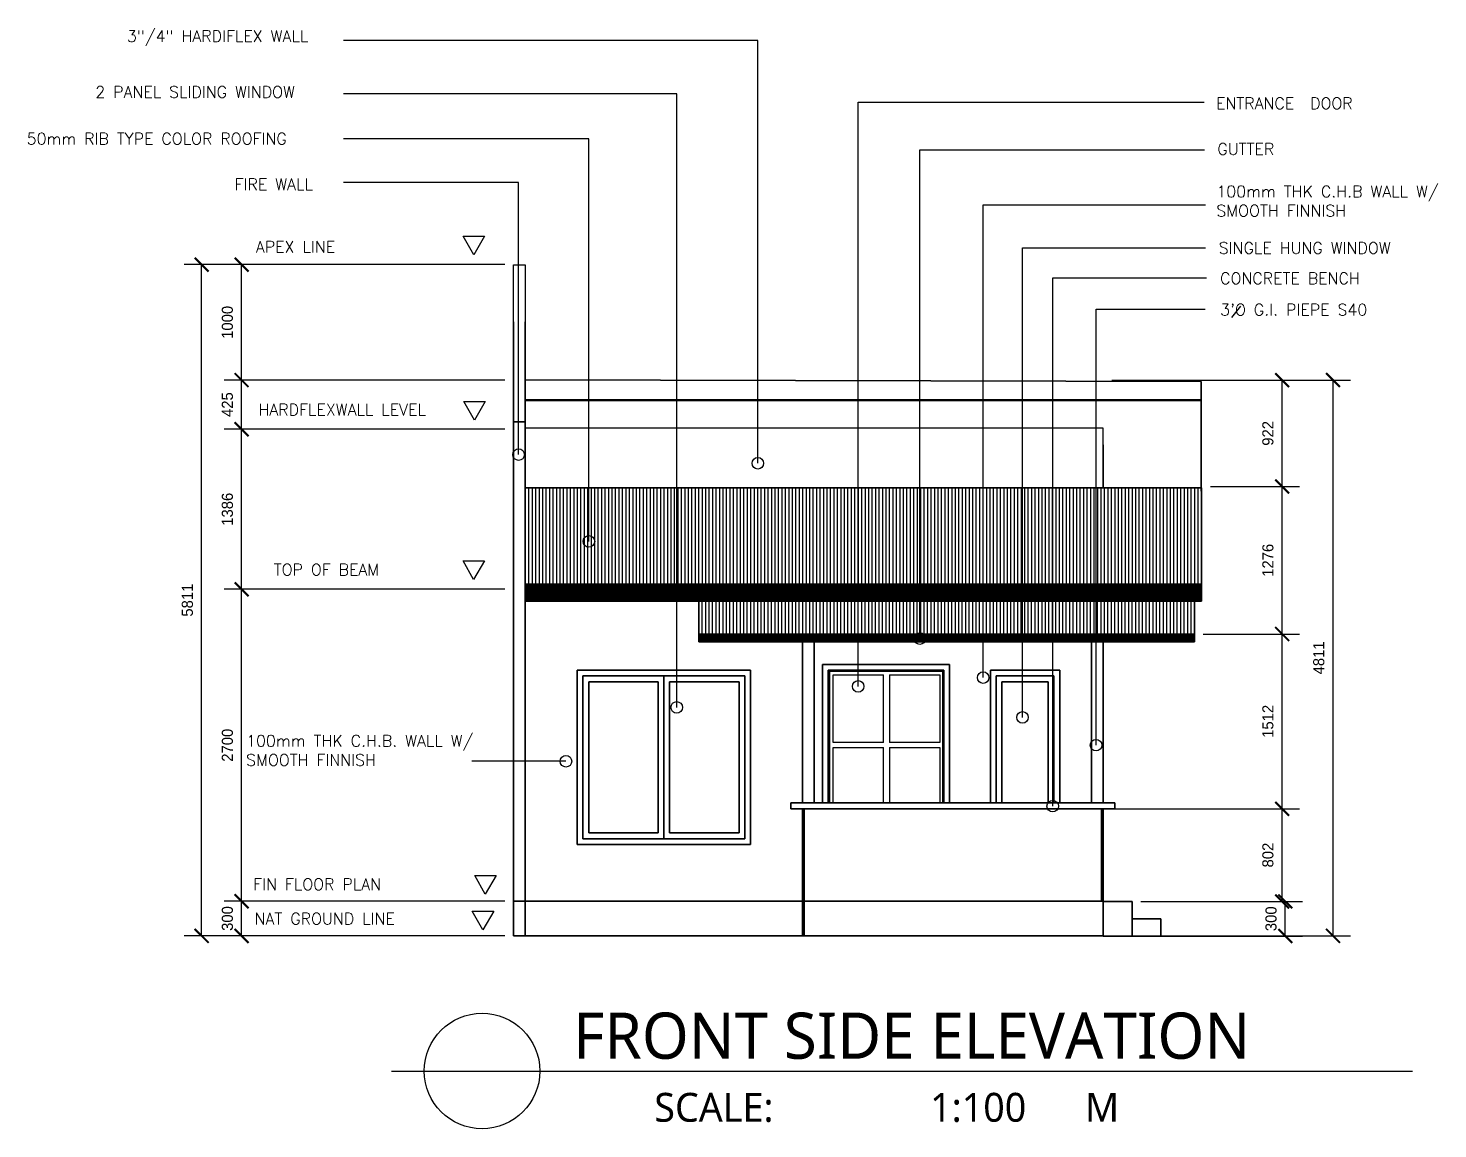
# Model space of a CAD drawing. Header units: millimetres. Extents: x 18078 to 182092, y 10648 to 75430.
# Drawn here: x 78675 to 90871, y 31268 to 40797 of the extents above; entities that cross this region are included whole.
import ezdxf

# ---------------------------------------------------------------- set-up
doc = ezdxf.new("R2010")
doc.units = ezdxf.units.MM
doc.linetypes.add('HIDDEN2', pattern=[4.7625, 3.175, -1.5875])
doc.layers.get('Defpoints').update_dxf_attribs({"color": 140})
doc.layers.add('G-Elev', color=111, linetype='Continuous', lineweight=50)
doc.styles.add('Annotative', font='romans.shx')
doc.dimstyles.new('DIM1', dxfattribs={"dimscale": 120, "dimtxt": 0.8, "dimasz": 1, "dimexe": 1.25, "dimexo": 0.625, "dimtad": 1, "dimdec": 0, "dimtxsty": 'Standard', "dimblk": 'ARCHTICK', "dimcen": 0.09, "dimadec": 0, "dimazin": 0, "dimtfac": 1, "dimtdec": 0, "dimtmove": 0, "dimatfit": 3, "dimfxl": 1, "dimarcsym": 0})

# ---------------------------------------------------------------- blocks, each defined once
blk = doc.blocks.new('_ArchTick')
at = {"color": 0, "linetype": 'ByBlock', "const_width": 0.15}
blk.add_lwpolyline([(-0.5, -0.5), (0.5, 0.5)], dxfattribs=at)
blk = doc.blocks.new('*D136')
at = {"color": 0, "lineweight": -2, "transparency": 16777216}
for p, q in [((88300, 33237), (89701, 33237)), ((89551, 32937), (89551, 33237)), ((88300, 32937), (89701, 32937))]:
    blk.add_line(p, q, dxfattribs=at)
at = {"layer": 'Defpoints', "color": 0, "transparency": 16777216}
for p in [(88225, 33237), (89551, 33237), (88225, 32937)]:
    blk.add_point(p, dxfattribs=at)
at = {"color": 0, "lineweight": -2, "transparency": 16777216, "xscale": 120, "yscale": 120, "zscale": 120}
for p, rotation in [((89551, 33237), 90), ((89551, 32937), 270)]:
    blk.add_blockref('_ArchTick', p, dxfattribs=dict(at, rotation=rotation))
at = {"color": 0, "transparency": 16777216, "insert": (89428, 33087), "char_height": 96, "attachment_point": 5, "rotation": 90}
blk.add_mtext('300', dxfattribs=at)
blk = doc.blocks.new('*D137')
at = {"color": 0, "lineweight": -2, "transparency": 16777216}
for p, q in [((82800, 33239), (80372, 33239)), ((80522, 32939), (80522, 33239)), ((82800, 32939), (80372, 32939))]:
    blk.add_line(p, q, dxfattribs=at)
at = {"layer": 'Defpoints', "color": 0, "transparency": 16777216}
for p in [(80522, 33239), (82875, 33239), (82875, 32939)]:
    blk.add_point(p, dxfattribs=at)
at = {"color": 0, "lineweight": -2, "transparency": 16777216, "xscale": 120, "yscale": 120, "zscale": 120}
for p, rotation in [((80522, 33239), 90), ((80522, 32939), 270)]:
    blk.add_blockref('_ArchTick', p, dxfattribs=dict(at, rotation=rotation))
at = {"color": 0, "transparency": 16777216, "insert": (80399, 33089), "char_height": 96, "attachment_point": 5, "rotation": 90}
blk.add_mtext('300', dxfattribs=at)
blk = doc.blocks.new('*D138')
at = {"color": 0, "lineweight": -2, "transparency": 16777216}
for p, q in [((82800, 35939), (80372, 35939)), ((80522, 33239), (80522, 35939)), ((82800, 33239), (80372, 33239))]:
    blk.add_line(p, q, dxfattribs=at)
at = {"layer": 'Defpoints', "color": 0, "transparency": 16777216}
for p in [(80522, 35939), (82875, 35939), (82875, 33239)]:
    blk.add_point(p, dxfattribs=at)
at = {"color": 0, "lineweight": -2, "transparency": 16777216, "xscale": 120, "yscale": 120, "zscale": 120}
for p, rotation in [((80522, 35939), 90), ((80522, 33239), 270)]:
    blk.add_blockref('_ArchTick', p, dxfattribs=dict(at, rotation=rotation))
at = {"color": 0, "transparency": 16777216, "insert": (80399, 34589), "char_height": 96, "attachment_point": 5, "rotation": 90}
blk.add_mtext('2700', dxfattribs=at)
blk = doc.blocks.new('*D139')
at = {"color": 0, "lineweight": -2, "transparency": 16777216}
for p, q in [((82800, 37325), (80372, 37325)), ((80522, 35939), (80522, 37325)), ((82800, 35939), (80372, 35939))]:
    blk.add_line(p, q, dxfattribs=at)
at = {"layer": 'Defpoints', "color": 0, "transparency": 16777216}
for p in [(80522, 37325), (82875, 37325), (82875, 35939)]:
    blk.add_point(p, dxfattribs=at)
at = {"color": 0, "lineweight": -2, "transparency": 16777216, "xscale": 120, "yscale": 120, "zscale": 120}
for p, rotation in [((80522, 37325), 90), ((80522, 35939), 270)]:
    blk.add_blockref('_ArchTick', p, dxfattribs=dict(at, rotation=rotation))
at = {"color": 0, "transparency": 16777216, "insert": (80399, 36632), "char_height": 96, "attachment_point": 5, "rotation": 90}
blk.add_mtext('1386', dxfattribs=at)
blk = doc.blocks.new('*D140')
at = {"color": 0, "lineweight": -2, "transparency": 16777216}
for p, q in [((82800, 37750), (80372, 37750)), ((80522, 37325), (80522, 37750)), ((82800, 37325), (80372, 37325))]:
    blk.add_line(p, q, dxfattribs=at)
at = {"layer": 'Defpoints', "color": 0, "transparency": 16777216}
for p in [(80522, 37750), (82875, 37750), (82875, 37325)]:
    blk.add_point(p, dxfattribs=at)
at = {"color": 0, "lineweight": -2, "transparency": 16777216, "xscale": 120, "yscale": 120, "zscale": 120}
for p, rotation in [((80522, 37750), 90), ((80522, 37325), 270)]:
    blk.add_blockref('_ArchTick', p, dxfattribs=dict(at, rotation=rotation))
at = {"color": 0, "transparency": 16777216, "insert": (80399, 37538), "char_height": 96, "attachment_point": 5, "rotation": 90}
blk.add_mtext('425', dxfattribs=at)
blk = doc.blocks.new('*D141')
at = {"color": 0, "lineweight": -2, "transparency": 16777216}
for p, q in [((82800, 38750), (80372, 38750)), ((80522, 37750), (80522, 38750)), ((82800, 37750), (80372, 37750))]:
    blk.add_line(p, q, dxfattribs=at)
at = {"layer": 'Defpoints', "color": 0, "transparency": 16777216}
for p in [(80522, 38750), (82875, 38750), (82875, 37750)]:
    blk.add_point(p, dxfattribs=at)
at = {"color": 0, "lineweight": -2, "transparency": 16777216, "xscale": 120, "yscale": 120, "zscale": 120}
for p, rotation in [((80522, 38750), 90), ((80522, 37750), 270)]:
    blk.add_blockref('_ArchTick', p, dxfattribs=dict(at, rotation=rotation))
at = {"color": 0, "transparency": 16777216, "insert": (80399, 38250), "char_height": 96, "attachment_point": 5, "rotation": 90}
blk.add_mtext('1000', dxfattribs=at)
blk = doc.blocks.new('*D142')
at = {"color": 0, "lineweight": -2, "transparency": 16777216}
for p, q in [((82800, 38750), (80026, 38750)), ((80176, 32939), (80176, 38750)), ((82800, 32939), (80026, 32939))]:
    blk.add_line(p, q, dxfattribs=at)
at = {"layer": 'Defpoints', "color": 0, "transparency": 16777216}
for p in [(80176, 38750), (82875, 38750), (82875, 32939)]:
    blk.add_point(p, dxfattribs=at)
at = {"color": 0, "lineweight": -2, "transparency": 16777216, "xscale": 120, "yscale": 120, "zscale": 120}
for p, rotation in [((80176, 38750), 90), ((80176, 32939), 270)]:
    blk.add_blockref('_ArchTick', p, dxfattribs=dict(at, rotation=rotation))
at = {"color": 0, "transparency": 16777216, "insert": (80053, 35845), "char_height": 96, "attachment_point": 5, "rotation": 90}
blk.add_mtext('5811', dxfattribs=at)
blk = doc.blocks.new('*D143')
at = {"color": 0, "lineweight": -2, "transparency": 16777216}
for p, q in [((88050, 34039), (89674, 34039)), ((89524, 33237), (89524, 34039)), ((88300, 33237), (89674, 33237))]:
    blk.add_line(p, q, dxfattribs=at)
at = {"layer": 'Defpoints', "color": 0, "transparency": 16777216}
for p in [(87975, 34039), (89524, 34039), (88225, 33237)]:
    blk.add_point(p, dxfattribs=at)
at = {"color": 0, "lineweight": -2, "transparency": 16777216, "xscale": 120, "yscale": 120, "zscale": 120}
for p, rotation in [((89524, 34039), 90), ((89524, 33237), 270)]:
    blk.add_blockref('_ArchTick', p, dxfattribs=dict(at, rotation=rotation))
at = {"color": 0, "transparency": 16777216, "insert": (89401, 33638), "char_height": 96, "attachment_point": 5, "rotation": 90}
blk.add_mtext('802', dxfattribs=at)
blk = doc.blocks.new('*D144')
at = {"color": 0, "lineweight": -2, "transparency": 16777216}
for p, q in [((88842, 35552), (89674, 35552)), ((89524, 34039), (89524, 35552)), ((88050, 34039), (89674, 34039))]:
    blk.add_line(p, q, dxfattribs=at)
at = {"layer": 'Defpoints', "color": 0, "transparency": 16777216}
for p in [(88767, 35552), (89524, 35552), (87975, 34039)]:
    blk.add_point(p, dxfattribs=at)
at = {"color": 0, "lineweight": -2, "transparency": 16777216, "xscale": 120, "yscale": 120, "zscale": 120}
for p, rotation in [((89524, 35552), 90), ((89524, 34039), 270)]:
    blk.add_blockref('_ArchTick', p, dxfattribs=dict(at, rotation=rotation))
at = {"color": 0, "transparency": 16777216, "insert": (89401, 34796), "char_height": 96, "attachment_point": 5, "rotation": 90}
blk.add_mtext('1512', dxfattribs=at)
blk = doc.blocks.new('*D145')
at = {"color": 0, "lineweight": -2, "transparency": 16777216}
for p, q in [((88903, 36828), (89674, 36828)), ((89524, 35552), (89524, 36828)), ((88842, 35552), (89674, 35552))]:
    blk.add_line(p, q, dxfattribs=at)
at = {"layer": 'Defpoints', "color": 0, "transparency": 16777216}
for p in [(88828, 36828), (89524, 36828), (88767, 35552)]:
    blk.add_point(p, dxfattribs=at)
at = {"color": 0, "lineweight": -2, "transparency": 16777216, "xscale": 120, "yscale": 120, "zscale": 120}
for p, rotation in [((89524, 36828), 90), ((89524, 35552), 270)]:
    blk.add_blockref('_ArchTick', p, dxfattribs=dict(at, rotation=rotation))
at = {"color": 0, "transparency": 16777216, "insert": (89401, 36190), "char_height": 96, "attachment_point": 5, "rotation": 90}
blk.add_mtext('1276', dxfattribs=at)
blk = doc.blocks.new('*D146')
at = {"color": 0, "lineweight": -2, "transparency": 16777216}
for p, q in [((88903, 37750), (89674, 37750)), ((89524, 36828), (89524, 37750)), ((88903, 36828), (89674, 36828))]:
    blk.add_line(p, q, dxfattribs=at)
at = {"layer": 'Defpoints', "color": 0, "transparency": 16777216}
for p in [(88828, 37750), (89524, 37750), (88828, 36828)]:
    blk.add_point(p, dxfattribs=at)
at = {"color": 0, "lineweight": -2, "transparency": 16777216, "xscale": 120, "yscale": 120, "zscale": 120}
for p, rotation in [((89524, 37750), 90), ((89524, 36828), 270)]:
    blk.add_blockref('_ArchTick', p, dxfattribs=dict(at, rotation=rotation))
at = {"color": 0, "transparency": 16777216, "insert": (89401, 37289), "char_height": 96, "attachment_point": 5, "rotation": 90}
blk.add_mtext('922', dxfattribs=at)
blk = doc.blocks.new('*D147')
at = {"color": 0, "lineweight": -2, "transparency": 16777216}
for p, q in [((88050, 37750), (90114, 37750)), ((89964, 32939), (89964, 37750)), ((88050, 32939), (90114, 32939))]:
    blk.add_line(p, q, dxfattribs=at)
at = {"layer": 'Defpoints', "color": 0, "transparency": 16777216}
for p in [(87975, 37750), (89964, 37750), (87975, 32939)]:
    blk.add_point(p, dxfattribs=at)
at = {"color": 0, "lineweight": -2, "transparency": 16777216, "xscale": 120, "yscale": 120, "zscale": 120}
for p, rotation in [((89964, 37750), 90), ((89964, 32939), 270)]:
    blk.add_blockref('_ArchTick', p, dxfattribs=dict(at, rotation=rotation))
at = {"color": 0, "transparency": 16777216, "insert": (89841, 35345), "char_height": 96, "attachment_point": 5, "rotation": 90}
blk.add_mtext('4811', dxfattribs=at)

msp = doc.modelspace()

# ---------------------------------------------------------------- linework, layer by layer
at = {"color": 0}
for p, q in [((84988.1, 40690.6), (81402.1, 40690.6)), ((84988.1, 37029.7), (84988.1, 40690.6)), ((84286.2, 40227.6), (81402.1, 40227.6)), ((84286.2, 34917), (84286.2, 40227.6)), ((85855.8, 35098.9), (85855.8, 40156.4)), ((85855.8, 40156.4), (88848.3, 40156.4)), ((83526.4, 39838.6), (81402.1, 39838.6)), ((83526.4, 36353.9), (83526.4, 39838.6)), ((86389.6, 35511.9), (86389.6, 39744.7)), ((86389.6, 39744.7), (88851.5, 39744.7)), ((82918.3, 39460.8), (81402.1, 39460.8)), ((82918.3, 37104.8), (82918.3, 39460.8)), ((86937, 35174.4), (86937, 39268)), ((86937, 39268), (88859.7, 39268)), ((82439.3, 38997.4), (82624.5, 38997.4)), ((82531, 38835.5), (82439.3, 38997.4)), ((82624.5, 38997.4), (82531, 38835.5)), ((87277.3, 34830.1), (87277.3, 38895.9)), ((87277.3, 38895.9), (88859.4, 38895.9)), ((82875, 38253.3), (82875, 38748.9)), ((82875, 38748.9), (82975, 38748.9)), ((82975, 38748.9), (82975, 38253.3)), ((87538.8, 34061.2), (87538.8, 38634.2)), ((87538.8, 38634.2), (88869.2, 38634.2)), ((87913.9, 34590), (87913.9, 38365.3)), ((87913.9, 38365.3), (88858.2, 38365.3)), ((89164.8, 38390.4), (89086, 38292.3)), ((82444.1, 37564.4), (82629.2, 37564.4)), ((82535.8, 37402.5), (82444.1, 37564.4)), ((82629.2, 37564.4), (82535.8, 37402.5)), ((87975, 37333.8), (82975, 37333.8)), ((87975, 37190.4), (87975, 37333.8)), ((82975, 36816.4), (82975, 35984.3)), ((82975, 36816.4), (82975, 35984.3)), ((82975, 36816.4), (82975, 35984.3)), ((83005, 36816.4), (83005, 35984.3)), ((83035, 36816.4), (83035, 35984.3)), ((83065, 36816.4), (83065, 35984.3)), ((83095, 36816.4), (83095, 35984.3)), ((83125, 36816.4), (83125, 35984.3)), ((83155, 36816.4), (83155, 35984.3)), ((83185, 36816.4), (83185, 35984.3)), ((83215, 36816.4), (83215, 35984.3)), ((83245, 36816.4), (83245, 35984.3)), ((83275, 36816.4), (83275, 35984.3)), ((83305, 36816.4), (83305, 35984.3)), ((83335, 36816.4), (83335, 35984.3)), ((83365, 36816.4), (83365, 35984.3)), ((83395, 36816.4), (83395, 35984.3)), ((83425, 36816.4), (83425, 35984.3)), ((83455, 36816.4), (83455, 35984.3)), ((83485, 36816.4), (83485, 35984.3)), ((83515, 36816.4), (83515, 35984.3)), ((83545, 36816.4), (83545, 35984.3)), ((83575, 36816.4), (83575, 35984.3)), ((83605, 36816.4), (83605, 35984.3)), ((83635, 36816.4), (83635, 35984.3)), ((83665, 36816.4), (83665, 35984.3)), ((83695, 36816.4), (83695, 35984.3)), ((83725, 36816.4), (83725, 35984.3)), ((83755, 36816.4), (83755, 35984.3)), ((83785, 36816.4), (83785, 35984.3)), ((83815, 36816.4), (83815, 35984.3)), ((83845, 36816.4), (83845, 35984.3)), ((83875, 36816.4), (83875, 35984.3)), ((83905, 36816.4), (83905, 35984.3)), ((83935, 36816.4), (83935, 35984.3)), ((83965, 36816.4), (83965, 35984.3)), ((83995, 36816.4), (83995, 35984.3)), ((84025, 36816.4), (84025, 35984.3)), ((84055, 36816.4), (84055, 35984.3)), ((84085, 36816.4), (84085, 35984.3)), ((84115, 36816.4), (84115, 35984.3)), ((84145, 36816.4), (84145, 35984.3)), ((84175, 36816.4), (84175, 35984.3)), ((84205, 36816.4), (84205, 35984.3)), ((84235, 36816.4), (84235, 35984.3)), ((84265, 36816.4), (84265, 35984.3)), ((84295, 36816.4), (84295, 35984.3)), ((84325, 36816.4), (84325, 35984.3)), ((84355, 36816.4), (84355, 35984.3)), ((84385, 36816.4), (84385, 35984.3)), ((84415, 36816.4), (84415, 35984.3)), ((84445, 36816.4), (84445, 35984.3)), ((84475, 36816.4), (84475, 35984.3)), ((84505, 36816.4), (84505, 35984.3)), ((84535, 36816.4), (84535, 35984.3)), ((84565, 36816.4), (84565, 35984.3)), ((84595, 36816.4), (84595, 35984.3)), ((84625, 36816.4), (84625, 35984.3)), ((84655, 36816.4), (84655, 35984.3)), ((84685, 36816.4), (84685, 35984.3)), ((84715, 36816.4), (84715, 35984.3)), ((84745, 36816.4), (84745, 35984.3)), ((84775, 36816.4), (84775, 35984.3)), ((84805, 36816.4), (84805, 35984.3)), ((84835, 36816.4), (84835, 35984.3)), ((84865, 36816.4), (84865, 35984.3)), ((84895, 36816.4), (84895, 35984.3)), ((84925, 36816.4), (84925, 35984.3)), ((84955, 36816.4), (84955, 35984.3)), ((84985, 36816.4), (84985, 35984.3)), ((85015, 36816.4), (85015, 35984.3)), ((85045, 36816.4), (85045, 35984.3)), ((85075, 36816.4), (85075, 35984.3)), ((85105, 36816.4), (85105, 35984.3)), ((85135, 36816.4), (85135, 35984.3)), ((85165, 36816.4), (85165, 35984.3)), ((85195, 36816.4), (85195, 35984.3)), ((85225, 36816.4), (85225, 35984.3)), ((85255, 36816.4), (85255, 35984.3)), ((85285, 36816.4), (85285, 35984.3)), ((85315, 36816.4), (85315, 35984.3)), ((85345, 36816.4), (85345, 35984.3)), ((85375, 36816.4), (85375, 35984.3)), ((85405, 36816.4), (85405, 35984.3)), ((85435, 36816.4), (85435, 35984.3)), ((85465, 36816.4), (85465, 35984.3)), ((85495, 36816.4), (85495, 35984.3)), ((85525, 36816.4), (85525, 35984.3)), ((85555, 36816.4), (85555, 35984.3)), ((85585, 36816.4), (85585, 35984.3)), ((85615, 36816.4), (85615, 35984.3)), ((85645, 36816.4), (85645, 35984.3)), ((85675, 36816.4), (85675, 35984.3)), ((85705, 36816.4), (85705, 35984.3)), ((85735, 36816.4), (85735, 35984.3)), ((85765, 36816.4), (85765, 35984.3)), ((85795, 36816.4), (85795, 35984.3)), ((85825, 36816.4), (85825, 35984.3)), ((85855, 36816.4), (85855, 35984.3)), ((85885, 36816.4), (85885, 35984.3)), ((85915, 36816.4), (85915, 35984.3)), ((85945, 36816.4), (85945, 35984.3)), ((85975, 36816.4), (85975, 35984.3)), ((86005, 36816.4), (86005, 35984.3)), ((86035, 36816.4), (86035, 35984.3)), ((86065, 36816.4), (86065, 35984.3)), ((86095, 36816.4), (86095, 35984.3)), ((86125, 36816.4), (86125, 35984.3)), ((86155, 36816.4), (86155, 35984.3)), ((86185, 36816.4), (86185, 35984.3)), ((86215, 36816.4), (86215, 35984.3)), ((86245, 36816.4), (86245, 35984.3)), ((86275, 36816.4), (86275, 35984.3)), ((86305, 36816.4), (86305, 35984.3)), ((86335, 36816.4), (86335, 35984.3)), ((86365, 36816.4), (86365, 35984.3)), ((86395, 36816.4), (86395, 35984.3)), ((86425, 36816.4), (86425, 35984.3)), ((86455, 36816.4), (86455, 35984.3)), ((86485, 36816.4), (86485, 35984.3)), ((86515, 36816.4), (86515, 35984.3)), ((86545, 36816.4), (86545, 35984.3)), ((86575, 36816.4), (86575, 35984.3)), ((86605, 36816.4), (86605, 35984.3)), ((86635, 36816.4), (86635, 35984.3)), ((86665, 36816.4), (86665, 35984.3)), ((86695, 36816.4), (86695, 35984.3)), ((86725, 36816.4), (86725, 35984.3)), ((86755, 36816.4), (86755, 35984.3)), ((86785, 36816.4), (86785, 35984.3)), ((86815, 36816.4), (86815, 35984.3)), ((86845, 36816.4), (86845, 35984.3)), ((86875, 36816.4), (86875, 35984.3)), ((86905, 36816.4), (86905, 35984.3)), ((86935, 36816.4), (86935, 35984.3)), ((86965, 36816.4), (86965, 35984.3)), ((86995, 36816.4), (86995, 35984.3)), ((87025, 36816.4), (87025, 35984.3)), ((87055, 36816.4), (87055, 35984.3)), ((87085, 36816.4), (87085, 35984.3)), ((87115, 36816.4), (87115, 35984.3)), ((87145, 36816.4), (87145, 35984.3)), ((87175, 36816.4), (87175, 35984.3)), ((87205, 36816.4), (87205, 35984.3)), ((87235, 36816.4), (87235, 35984.3)), ((87265, 36816.4), (87265, 35984.3)), ((87295, 36816.4), (87295, 35984.3)), ((87325, 36816.4), (87325, 35984.3)), ((87355, 36816.4), (87355, 35984.3)), ((87385, 36816.4), (87385, 35984.3)), ((87415, 36816.4), (87415, 35984.3)), ((87415, 36816.4), (87415, 35984.3)), ((87445, 36816.4), (87445, 35984.3)), ((87445, 36816.4), (87445, 35984.3)), ((87475, 36816.4), (87475, 35984.3)), ((87475, 36816.4), (87475, 35984.3)), ((87505, 36816.4), (87505, 35984.3)), ((87505, 36816.4), (87505, 35984.3)), ((87535, 36816.4), (87535, 35984.3)), ((87535, 36816.4), (87535, 35984.3)), ((87565, 36816.4), (87565, 35984.3)), ((87565, 36816.4), (87565, 35984.3)), ((87595, 36816.4), (87595, 35984.3)), ((87595, 36816.4), (87595, 35984.3)), ((87625, 36816.4), (87625, 35984.3)), ((87625, 36816.4), (87625, 35984.3)), ((87655, 36816.4), (87655, 35984.3)), ((87655, 36816.4), (87655, 35984.3)), ((87685, 36816.4), (87685, 35984.3)), ((87685, 36816.4), (87685, 35984.3)), ((87715, 36816.4), (87715, 35984.3)), ((87715, 36816.4), (87715, 35984.3)), ((87745, 36816.4), (87745, 35984.3)), ((87745, 36816.4), (87745, 35984.3)), ((87775, 36816.4), (87775, 35984.3)), ((87775, 36816.4), (87775, 35984.3)), ((87805, 36816.4), (87805, 35984.3)), ((87805, 36816.4), (87805, 35984.3)), ((87835, 36816.4), (87835, 35984.3)), ((87835, 36816.4), (87835, 35984.3)), ((87865, 36816.4), (87865, 35984.3)), ((87865, 36816.4), (87865, 35984.3)), ((87895, 36816.4), (87895, 35984.3)), ((87895, 36816.4), (87895, 35984.3)), ((87925, 36816.4), (87925, 35984.3)), ((87925, 36816.4), (87925, 35984.3)), ((87955, 36816.4), (87955, 35984.3)), ((87955, 36816.4), (87955, 35984.3)), ((87985, 36816.4), (87985, 35984.3)), ((87985, 36816.4), (87985, 35984.3)), ((88015, 36816.4), (88015, 35984.3)), ((88015, 36816.4), (88015, 35984.3)), ((88045, 36816.4), (88045, 35984.3)), ((88045, 36816.4), (88045, 35984.3)), ((88075, 36816.4), (88075, 35984.3)), ((88075, 36816.4), (88075, 35984.3)), ((88105, 36816.4), (88105, 35984.3)), ((88105, 36816.4), (88105, 35984.3)), ((88135, 36816.4), (88135, 35984.3)), ((88135, 36816.4), (88135, 35984.3)), ((88165, 36816.4), (88165, 35984.3)), ((88165, 36816.4), (88165, 35984.3)), ((88195, 36816.4), (88195, 35984.3)), ((88195, 36816.4), (88195, 35984.3)), ((88225, 36816.4), (88225, 35984.3)), ((88225, 36816.4), (88225, 35984.3)), ((88255, 36816.4), (88255, 35984.3)), ((88255, 36816.4), (88255, 35984.3)), ((88285, 36816.4), (88285, 35984.3)), ((88285, 36816.4), (88285, 35984.3)), ((88315, 36816.4), (88315, 35984.3)), ((88315, 36816.4), (88315, 35984.3)), ((88345, 36816.4), (88345, 35984.3)), ((88345, 36816.4), (88345, 35984.3)), ((88375, 36816.4), (88375, 35984.3)), ((88375, 36816.4), (88375, 35984.3)), ((88405, 36816.4), (88405, 35984.3)), ((88405, 36816.4), (88405, 35984.3)), ((88435, 36816.4), (88435, 35984.3)), ((88435, 36816.4), (88435, 35984.3)), ((88465, 36816.4), (88465, 35984.3)), ((88465, 36816.4), (88465, 35984.3)), ((88495, 36816.4), (88495, 35984.3)), ((88495, 36816.4), (88495, 35984.3)), ((88525, 36816.4), (88525, 35984.3)), ((88525, 36816.4), (88525, 35984.3)), ((88555, 36816.4), (88555, 35984.3)), ((88555, 36816.4), (88555, 35984.3)), ((88585, 36816.4), (88585, 35984.3)), ((88585, 36816.4), (88585, 35984.3)), ((88615, 36816.4), (88615, 35984.3)), ((88615, 36816.4), (88615, 35984.3)), ((88645, 36816.4), (88645, 35984.3)), ((88645, 36816.4), (88645, 35984.3)), ((88675, 36816.4), (88675, 35984.3)), ((88675, 36816.4), (88675, 35984.3)), ((88705, 36816.4), (88705, 35984.3)), ((88705, 36816.4), (88705, 35984.3)), ((88735, 36816.4), (88735, 35984.3)), ((88735, 36816.4), (88735, 35984.3)), ((88765, 36816.4), (88765, 35984.3)), ((88795, 36816.4), (88795, 35984.3)), ((88825, 36816.4), (88825, 35984.3)), ((82437.3, 36186.7), (82622.5, 36186.7)), ((82529, 36024.7), (82437.3, 36186.7)), ((82622.5, 36186.7), (82529, 36024.7)), ((84476.8, 35551.7), (84476.8, 35836.7)), ((84506.8, 35551.7), (84506.8, 35836.7)), ((84536.8, 35551.7), (84536.8, 35836.7)), ((84566.8, 35551.7), (84566.8, 35836.7)), ((84596.8, 35551.7), (84596.8, 35836.7)), ((84626.8, 35551.7), (84626.8, 35836.7)), ((84656.8, 35551.7), (84656.8, 35836.7)), ((84656.8, 35551.7), (84656.8, 35836.7)), ((84686.8, 35551.7), (84686.8, 35836.7)), ((84716.8, 35551.7), (84716.8, 35836.7)), ((84746.8, 35551.7), (84746.8, 35836.7)), ((84776.8, 35551.7), (84776.8, 35836.7)), ((84806.8, 35551.7), (84806.8, 35836.7)), ((84836.8, 35551.7), (84836.8, 35836.7)), ((84866.8, 35551.7), (84866.8, 35836.7)), ((84896.8, 35551.7), (84896.8, 35836.7)), ((84896.8, 35551.7), (84896.8, 35836.7)), ((84926.8, 35551.7), (84926.8, 35836.7)), ((84956.8, 35551.7), (84956.8, 35836.7)), ((84986.8, 35551.7), (84986.8, 35836.7)), ((85016.8, 35551.7), (85016.8, 35836.7)), ((85046.8, 35551.7), (85046.8, 35836.7)), ((85046.8, 35551.7), (85046.8, 35836.7)), ((85076.8, 35551.7), (85076.8, 35836.7)), ((85106.8, 35551.7), (85106.8, 35836.7)), ((85136.8, 35551.7), (85136.8, 35836.7)), ((85166.8, 35551.7), (85166.8, 35836.7)), ((85196.8, 35551.7), (85196.8, 35836.7)), ((85226.8, 35551.7), (85226.8, 35836.7)), ((85256.8, 35551.7), (85256.8, 35836.7)), ((85286.8, 35551.7), (85286.8, 35836.7)), ((85316.8, 35551.7), (85316.8, 35836.7)), ((85346.8, 35551.7), (85346.8, 35836.7)), ((85376.8, 35551.7), (85376.8, 35836.7)), ((85376.8, 35551.7), (85376.8, 35836.7)), ((85406.8, 35551.7), (85406.8, 35836.7)), ((85436.8, 35551.7), (85436.8, 35836.7)), ((85466.8, 35551.7), (85466.8, 35836.7)), ((85496.8, 35551.7), (85496.8, 35836.7)), ((85526.8, 35551.7), (85526.8, 35836.7)), ((85556.8, 35551.7), (85556.8, 35836.7)), ((85586.8, 35551.7), (85586.8, 35836.7)), ((85616.8, 35551.7), (85616.8, 35836.7)), ((85616.8, 35551.7), (85616.8, 35836.7)), ((85646.8, 35551.7), (85646.8, 35836.7)), ((85676.8, 35551.7), (85676.8, 35836.7)), ((85706.8, 35551.7), (85706.8, 35836.7)), ((85736.8, 35551.7), (85736.8, 35836.7)), ((85766.8, 35551.7), (85766.8, 35836.7)), ((85766.8, 35551.7), (85766.8, 35836.7)), ((85796.8, 35551.7), (85796.8, 35836.7)), ((85826.8, 35551.7), (85826.8, 35836.7)), ((85856.8, 35551.7), (85856.8, 35836.7)), ((85886.8, 35551.7), (85886.8, 35836.7)), ((85916.8, 35551.7), (85916.8, 35836.7)), ((85946.8, 35551.7), (85946.8, 35836.7)), ((85976.8, 35551.7), (85976.8, 35836.7)), ((86006.8, 35551.7), (86006.8, 35836.7)), ((86036.8, 35551.7), (86036.8, 35836.7)), ((86066.8, 35551.7), (86066.8, 35836.7)), ((86096.8, 35551.7), (86096.8, 35836.7)), ((86096.8, 35551.7), (86096.8, 35836.7)), ((86126.8, 35551.7), (86126.8, 35836.7)), ((86156.8, 35551.7), (86156.8, 35836.7)), ((86186.8, 35551.7), (86186.8, 35836.7)), ((86216.8, 35551.7), (86216.8, 35836.7)), ((86246.8, 35551.7), (86246.8, 35836.7)), ((86276.8, 35551.7), (86276.8, 35836.7)), ((86306.8, 35551.7), (86306.8, 35836.7)), ((86336.8, 35551.7), (86336.8, 35836.7)), ((86336.8, 35551.7), (86336.8, 35836.7)), ((86366.8, 35551.7), (86366.8, 35836.7)), ((86396.8, 35551.7), (86396.8, 35836.7)), ((86426.8, 35551.7), (86426.8, 35836.7)), ((86456.8, 35551.7), (86456.8, 35836.7)), ((86486.8, 35551.7), (86486.8, 35836.7)), ((86486.8, 35551.7), (86486.8, 35836.7)), ((86516.8, 35551.7), (86516.8, 35836.7)), ((86546.8, 35551.7), (86546.8, 35836.7)), ((86576.8, 35551.7), (86576.8, 35836.7)), ((86606.8, 35551.7), (86606.8, 35836.7)), ((86636.8, 35551.7), (86636.8, 35836.7)), ((86666.8, 35551.7), (86666.8, 35836.7)), ((86696.8, 35551.7), (86696.8, 35836.7)), ((86726.8, 35551.7), (86726.8, 35836.7)), ((86756.8, 35551.7), (86756.8, 35836.7)), ((86786.8, 35551.7), (86786.8, 35836.7)), ((86816.8, 35551.7), (86816.8, 35836.7)), ((86816.8, 35551.7), (86816.8, 35836.7)), ((86846.8, 35551.7), (86846.8, 35836.7)), ((86876.8, 35551.7), (86876.8, 35836.7)), ((86906.8, 35551.7), (86906.8, 35836.7)), ((86936.8, 35551.7), (86936.8, 35836.7)), ((86966.8, 35551.7), (86966.8, 35836.7)), ((86996.8, 35551.7), (86996.8, 35836.7)), ((87026.8, 35551.7), (87026.8, 35836.7)), ((87056.8, 35551.7), (87056.8, 35836.7)), ((87056.8, 35551.7), (87056.8, 35836.7)), ((87086.8, 35551.7), (87086.8, 35836.7)), ((87116.8, 35551.7), (87116.8, 35836.7)), ((87146.8, 35551.7), (87146.8, 35836.7)), ((87176.8, 35551.7), (87176.8, 35836.7)), ((87206.8, 35551.7), (87206.8, 35836.7)), ((87206.8, 35551.7), (87206.8, 35836.7)), ((87236.8, 35551.7), (87236.8, 35836.7)), ((87266.8, 35551.7), (87266.8, 35836.7)), ((87296.8, 35551.7), (87296.8, 35836.7)), ((87326.8, 35551.7), (87326.8, 35836.7)), ((87356.8, 35551.7), (87356.8, 35836.7)), ((87386.8, 35551.7), (87386.8, 35836.7)), ((87416.8, 35551.7), (87416.8, 35836.7)), ((87446.8, 35551.7), (87446.8, 35836.7)), ((87476.8, 35551.7), (87476.8, 35836.7)), ((87506.8, 35551.7), (87506.8, 35836.7)), ((87536.8, 35551.7), (87536.8, 35836.7)), ((87536.8, 35551.7), (87536.8, 35836.7)), ((87566.8, 35551.7), (87566.8, 35836.7)), ((87596.8, 35551.7), (87596.8, 35836.7)), ((87626.8, 35551.7), (87626.8, 35836.7)), ((87656.8, 35551.7), (87656.8, 35836.7)), ((87686.8, 35551.7), (87686.8, 35836.7)), ((87716.8, 35551.7), (87716.8, 35836.7)), ((87746.8, 35551.7), (87746.8, 35836.7)), ((87776.8, 35551.7), (87776.8, 35836.7)), ((87776.8, 35551.7), (87776.8, 35836.7)), ((87806.8, 35551.7), (87806.8, 35836.7)), ((87836.8, 35551.7), (87836.8, 35836.7)), ((87866.8, 35551.7), (87866.8, 35836.7)), ((87896.8, 35551.7), (87896.8, 35836.7)), ((87926.8, 35551.7), (87926.8, 35836.7)), ((87926.8, 35551.7), (87926.8, 35836.7)), ((87956.8, 35551.7), (87956.8, 35836.7)), ((87986.8, 35551.7), (87986.8, 35836.7)), ((88016.8, 35551.7), (88016.8, 35836.7)), ((88046.8, 35551.7), (88046.8, 35836.7)), ((88076.8, 35551.7), (88076.8, 35836.7)), ((88076.8, 35551.7), (88076.8, 35836.7)), ((88106.8, 35551.7), (88106.8, 35836.7)), ((88136.8, 35551.7), (88136.8, 35836.7)), ((88166.8, 35551.7), (88166.8, 35836.7)), ((88196.8, 35551.7), (88196.8, 35836.7)), ((88226.8, 35551.7), (88226.8, 35836.7)), ((88226.8, 35551.7), (88226.8, 35836.7)), ((88256.8, 35551.7), (88256.8, 35836.7)), ((88286.8, 35551.7), (88286.8, 35836.7)), ((88316.8, 35551.7), (88316.8, 35836.7)), ((88346.8, 35551.7), (88346.8, 35836.7)), ((88376.8, 35551.7), (88376.8, 35836.7)), ((88406.8, 35551.7), (88406.8, 35836.7)), ((88436.8, 35551.7), (88436.8, 35836.7)), ((88466.8, 35551.7), (88466.8, 35836.7)), ((88466.8, 35551.7), (88466.8, 35836.7)), ((88496.8, 35551.7), (88496.8, 35836.7)), ((88526.8, 35551.7), (88526.8, 35836.7)), ((88556.8, 35551.7), (88556.8, 35836.7)), ((88586.8, 35551.7), (88586.8, 35836.7)), ((88616.8, 35551.7), (88616.8, 35836.7)), ((88616.8, 35551.7), (88616.8, 35836.7)), ((88646.8, 35551.7), (88646.8, 35836.7)), ((88676.8, 35551.7), (88676.8, 35836.7)), ((88706.8, 35551.7), (88706.8, 35836.7)), ((88736.8, 35551.7), (88736.8, 35836.7)), ((88766.8, 35551.7), (88766.8, 35836.7)), ((83327.8, 34450.4), (82513.3, 34450.4)), ((82538.5, 33462.8), (82723.7, 33462.8)), ((82630.2, 33300.9), (82538.5, 33462.8)), ((82723.7, 33462.8), (82630.2, 33300.9)), ((82517.8, 33152.9), (82703, 33152.9)), ((82609.5, 32991), (82517.8, 33152.9)), ((82703, 33152.9), (82609.5, 32991))]:
    msp.add_line(p, q, dxfattribs=at)
msp.add_line((81818.1, 31768.3), (90650.3, 31768.3))
for points in [[(86075.4, 34612.1), (85638.9, 34612.1), (85638.9, 35197.2), (86075.4, 35197.2)], [(86075.4, 34612.1), (86075.4, 35197.2)], [(86126, 35197.2), (86126, 34612.1)], [(86126, 35197.2), (86562.4, 35197.2), (86562.4, 34612.1), (86126, 34612.1)], [(85638.9, 34089.3), (85638.9, 34569), (86075.4, 34569)], [(86075.4, 34089.3), (86075.4, 34569)], [(86126, 34569), (86126, 34089.3)], [(86126, 34569), (86562.4, 34569), (86562.4, 34089.3)]]:
    msp.add_lwpolyline(points)
for centre in [(82918.3, 37104.8), (84988.1, 37029.7), (83526.4, 36353.9), (86389.6, 35511.9), (85855.8, 35098.9), (86937, 35174.4), (84286.2, 34917), (87277.3, 34830.1), (87913.9, 34590), (83327.8, 34450.4), (87538.8, 34061.2)]:
    msp.add_circle(centre, 50, dxfattribs=at)
msp.add_circle((82602, 31768.3), 500)
at = {"layer": 'G-Elev', "color": 7, "linetype": 'Continuous', "lineweight": 35}
for p, q in [((82875, 37389), (82875, 38253.3)), ((82975, 37389), (82975, 38253.3)), ((82975, 37751), (88822.8, 37738.4)), ((88822.8, 37573.8), (88822.8, 37738.4)), ((88827.6, 35836.7), (88822.8, 37738.4)), ((82975, 37579.8), (88822.8, 37579.8)), ((82975, 37578.8), (88822.8, 37578.8)), ((82975, 37577.8), (88822.8, 37577.8)), ((82975, 37576.8), (88822.8, 37576.8)), ((82975, 37575.8), (88822.8, 37575.8)), ((82975, 37574.8), (88822.8, 37574.8)), ((82975, 37573.8), (88822.8, 37573.8)), ((82875, 35289.3), (82875, 37389)), ((82875, 37389), (82975, 37389)), ((82975, 32939.3), (82975, 37389)), ((87975, 36816.4), (87975, 37190.4)), ((82975, 36816.4), (88827.6, 36816.4)), ((82975, 35984.3), (88827.2, 35984.3)), ((82975, 35983.7), (88827.6, 35983.7)), ((82975, 35982.7), (88827.6, 35982.7)), ((82975, 35981.7), (88827.6, 35981.7)), ((82975, 35980.7), (88827.6, 35980.7)), ((82975, 35979.7), (88827.6, 35979.7)), ((82975, 35978.7), (88827.6, 35978.7)), ((82975, 35977.7), (88827.6, 35977.7)), ((82975, 35977.7), (88827.6, 35977.7)), ((82975, 35976.7), (88827.6, 35976.7)), ((82975, 35975.7), (88827.6, 35975.7)), ((82975, 35974.7), (88827.6, 35974.7)), ((82975, 35973.7), (88827.6, 35973.7)), ((82975, 35972.7), (88827.6, 35972.7)), ((82975, 35971.7), (88827.6, 35971.7)), ((82975, 35970.7), (88827.6, 35970.7)), ((82975, 35969.7), (88827.6, 35969.7)), ((82975, 35968.7), (88827.6, 35968.7)), ((82975, 35967.7), (88827.6, 35967.7)), ((82975, 35966.7), (88827.6, 35966.7)), ((82975, 35965.7), (88827.6, 35965.7)), ((82975, 35964.7), (88827.6, 35964.7)), ((82975, 35963.7), (88827.6, 35963.7)), ((82975, 35962.7), (88827.6, 35962.7)), ((82975, 35961.7), (88827.6, 35961.7)), ((82975, 35960.7), (88827.6, 35960.7)), ((82975, 35959.7), (88827.6, 35959.7)), ((82975, 35958.7), (88827.6, 35958.7)), ((82975, 35957.7), (88827.6, 35957.7)), ((82975, 35956.7), (88827.6, 35956.7)), ((82975, 35955.7), (88827.6, 35955.7)), ((82975, 35954.7), (88827.6, 35954.7)), ((82975, 35953.7), (88827.6, 35953.7)), ((82975, 35952.7), (88827.6, 35952.7)), ((82975, 35951.7), (88827.6, 35951.7)), ((82975, 35950.7), (88827.6, 35950.7)), ((82975, 35949.7), (88827.6, 35949.7)), ((82975, 35948.7), (88827.6, 35948.7)), ((82975, 35947.7), (88827.6, 35947.7)), ((82975, 35946.7), (88827.6, 35946.7)), ((82975, 35945.7), (88827.6, 35945.7)), ((82975, 35944.7), (88827.6, 35944.7)), ((82975, 35943.7), (88827.6, 35943.7)), ((82975, 35942.7), (88827.6, 35942.7)), ((82975, 35941.7), (88827.6, 35941.7)), ((82975, 35940.7), (88827.6, 35940.7)), ((82975, 35939.7), (88827.6, 35939.7)), ((82975, 35938.7), (88827.6, 35938.7)), ((82975, 35937.7), (88827.6, 35937.7)), ((82975, 35936.7), (88827.6, 35936.7)), ((82975, 35935.7), (88827.6, 35935.7)), ((82975, 35934.7), (88827.6, 35934.7)), ((82975, 35933.7), (88827.6, 35933.7)), ((82975, 35932.7), (88827.6, 35932.7)), ((82975, 35931.7), (88827.6, 35931.7)), ((82975, 35930.7), (88827.6, 35930.7)), ((82975, 35929.7), (88827.6, 35929.7)), ((82975, 35928.7), (88827.6, 35928.7)), ((82975, 35927.7), (88827.6, 35927.7)), ((82975, 35926.7), (88827.6, 35926.7)), ((82975, 35925.7), (88827.6, 35925.7)), ((82975, 35924.7), (88827.6, 35924.7)), ((82975, 35923.7), (88827.6, 35923.7)), ((82975, 35922.7), (88827.6, 35922.7)), ((82975, 35921.7), (88827.6, 35921.7)), ((82975, 35920.7), (88827.6, 35920.7)), ((82975, 35919.7), (88827.6, 35919.7)), ((82975, 35918.7), (88827.6, 35918.7)), ((82975, 35917.7), (88827.6, 35917.7)), ((82975, 35916.7), (88827.6, 35916.7)), ((82975, 35915.7), (88827.6, 35915.7)), ((82975, 35914.7), (88827.6, 35914.7)), ((82975, 35913.7), (88827.6, 35913.7)), ((82975, 35912.7), (88827.6, 35912.7)), ((82975, 35911.7), (88827.6, 35911.7)), ((82975, 35910.7), (88827.6, 35910.7)), ((82975, 35909.7), (88827.6, 35909.7)), ((82975, 35908.7), (88827.6, 35908.7)), ((82975, 35907.7), (88827.6, 35907.7)), ((82975, 35906.7), (88827.6, 35906.7)), ((82975, 35905.7), (88827.6, 35905.7)), ((82975, 35904.7), (88827.6, 35904.7)), ((82975, 35903.7), (88827.6, 35903.7)), ((82975, 35902.7), (88827.6, 35902.7)), ((82975, 35901.7), (88827.6, 35901.7)), ((82975, 35900.7), (88827.6, 35900.7)), ((82975, 35899.7), (88827.6, 35899.7)), ((82975, 35898.7), (88827.6, 35898.7)), ((82975, 35897.7), (88827.6, 35897.7)), ((82975, 35896.7), (88827.6, 35896.7)), ((82975, 35895.7), (88827.6, 35895.7)), ((82975, 35894.7), (88827.6, 35894.7)), ((82975, 35893.7), (88827.6, 35893.7)), ((82975, 35892.7), (88827.6, 35892.7)), ((82975, 35891.7), (88827.6, 35891.7)), ((82975, 35890.7), (88827.6, 35890.7)), ((82975, 35889.7), (88827.6, 35889.7)), ((82975, 35888.7), (88827.6, 35888.7)), ((82975, 35887.7), (88827.6, 35887.7)), ((82975, 35886.7), (88827.6, 35886.7)), ((82975, 35885.7), (88827.6, 35885.7)), ((82975, 35884.7), (88827.6, 35884.7)), ((82975, 35883.7), (88827.6, 35883.7)), ((82975, 35882.7), (88827.6, 35882.7)), ((82975, 35881.7), (88827.6, 35881.7)), ((82975, 35880.7), (88827.6, 35880.7)), ((82975, 35879.7), (88827.6, 35879.7)), ((82975, 35878.7), (88827.6, 35878.7)), ((82975, 35877.7), (88827.6, 35877.7)), ((82975, 35876.7), (88827.6, 35876.7)), ((82975, 35875.7), (88827.6, 35875.7)), ((82975, 35874.7), (88827.6, 35874.7)), ((82975, 35873.7), (88827.6, 35873.7)), ((82975, 35872.7), (88827.6, 35872.7)), ((82975, 35871.7), (88827.6, 35871.7)), ((82975, 35870.7), (88827.6, 35870.7)), ((82975, 35869.7), (88827.6, 35869.7)), ((82975, 35868.7), (88827.6, 35868.7)), ((82975, 35867.7), (88827.6, 35867.7)), ((82975, 35866.7), (88827.6, 35866.7)), ((82975, 35865.7), (88827.6, 35865.7)), ((82975, 35864.7), (88827.6, 35864.7)), ((82975, 35863.7), (88827.6, 35863.7)), ((82975, 35862.7), (88827.6, 35862.7)), ((82975, 35861.7), (88827.6, 35861.7)), ((82975, 35860.7), (88827.6, 35860.7)), ((82975, 35859.7), (88827.6, 35859.7)), ((82975, 35858.7), (88827.6, 35858.7)), ((82975, 35857.7), (88827.6, 35857.7)), ((82975, 35856.7), (88827.6, 35856.7)), ((82975, 35855.7), (88827.6, 35855.7)), ((82975, 35854.7), (88827.6, 35854.7)), ((82975, 35853.7), (88827.6, 35853.7)), ((82975, 35852.7), (88827.6, 35852.7)), ((82975, 35851.7), (88827.6, 35851.7)), ((82975, 35850.7), (88827.6, 35850.7)), ((82975, 35849.7), (88827.6, 35849.7)), ((82975, 35848.7), (88827.6, 35848.7)), ((82975, 35847.7), (88827.6, 35847.7)), ((82975, 35846.7), (88827.6, 35846.7)), ((82975, 35845.7), (88827.6, 35845.7)), ((82975, 35844.7), (88827.6, 35844.7)), ((82975, 35843.7), (88827.6, 35843.7)), ((82975, 35843.7), (88827.6, 35843.7)), ((82975, 35842.7), (88827.6, 35842.7)), ((82975, 35841.7), (88827.6, 35841.7)), ((82975, 35841.7), (88827.6, 35841.7)), ((82975, 35841.7), (88827.6, 35841.7)), ((82975, 35840.7), (88827.6, 35840.7)), ((82975, 35839.7), (88827.6, 35839.7)), ((82975, 35838.7), (88827.6, 35838.7)), ((82975, 35837.7), (88827.6, 35837.7)), ((82975, 35836.7), (88827.6, 35836.7)), ((84476.8, 35534.8), (84476.8, 35836.7)), ((88766.6, 35534.8), (88766.6, 35836.7)), ((84476.8, 35551.7), (88766.6, 35551.7)), ((84476.8, 35550.4), (88766.6, 35550.4)), ((84476.8, 35549.4), (88766.6, 35549.4)), ((84476.8, 35549.4), (88766.6, 35549.4)), ((84476.8, 35548.4), (88766.6, 35548.4)), ((84476.8, 35547.4), (88766.6, 35547.4)), ((84476.8, 35546.4), (88766.6, 35546.4)), ((84476.8, 35545.4), (88766.6, 35545.4)), ((84476.8, 35544.4), (88766.6, 35544.4)), ((84476.8, 35543.4), (88766.6, 35543.4)), ((84476.8, 35542.4), (88766.6, 35542.4)), ((84476.8, 35541.4), (88766.6, 35541.4)), ((84476.8, 35540.4), (88766.6, 35540.4)), ((84476.8, 35539.4), (88766.6, 35539.4)), ((84476.8, 35538.4), (88766.6, 35538.4)), ((84476.8, 35537.4), (88766.6, 35537.4)), ((84476.8, 35536.4), (88766.6, 35536.4)), ((84476.8, 35535.4), (88766.6, 35535.4)), ((84476.8, 35484.4), (84476.8, 35534.8)), ((84476.8, 35534.4), (88766.6, 35534.4)), ((84476.8, 35533.4), (88766.6, 35533.4)), ((84476.8, 35532.4), (88766.6, 35532.4)), ((84476.8, 35531.4), (88766.6, 35531.4)), ((84476.8, 35530.4), (88766.6, 35530.4)), ((84476.8, 35529.4), (88766.6, 35529.4)), ((84476.8, 35528.4), (88766.6, 35528.4)), ((84476.8, 35527.4), (88766.6, 35527.4)), ((84476.8, 35526.4), (88766.6, 35526.4)), ((84476.8, 35525.4), (88766.6, 35525.4)), ((84476.8, 35524.4), (88766.6, 35524.4)), ((84476.8, 35523.4), (88766.6, 35523.4)), ((84476.8, 35522.4), (88766.6, 35522.4)), ((84476.8, 35521.4), (88766.6, 35521.4)), ((84476.8, 35520.4), (88766.6, 35520.4)), ((84476.8, 35519.4), (88766.6, 35519.4)), ((84476.8, 35518.4), (88766.6, 35518.4)), ((84476.8, 35517.4), (88766.6, 35517.4)), ((84476.8, 35516.4), (88766.6, 35516.4)), ((84476.8, 35515.4), (88766.6, 35515.4)), ((84476.8, 35514.4), (88766.6, 35514.4)), ((84476.8, 35513.4), (88766.6, 35513.4)), ((84476.8, 35512.4), (88766.6, 35512.4)), ((84476.8, 35511.4), (88766.6, 35511.4)), ((84476.8, 35510.4), (88766.6, 35510.4)), ((84476.8, 35509.4), (88766.6, 35509.4)), ((84476.8, 35508.4), (88766.6, 35508.4)), ((84476.8, 35507.4), (88766.6, 35507.4)), ((84476.8, 35506.4), (88766.6, 35506.4)), ((84476.8, 35505.4), (88766.6, 35505.4)), ((84476.8, 35504.4), (88766.6, 35504.4)), ((84476.8, 35503.4), (88766.6, 35503.4)), ((84476.8, 35502.4), (88766.6, 35502.4)), ((84476.8, 35501.4), (88766.6, 35501.4)), ((84476.8, 35500.4), (88766.6, 35500.4)), ((84476.8, 35499.4), (88766.6, 35499.4)), ((84476.8, 35498.4), (88766.6, 35498.4)), ((84476.8, 35497.4), (88766.6, 35497.4)), ((84476.8, 35496.4), (88766.6, 35496.4)), ((84476.8, 35496.4), (88766.6, 35496.4)), ((84476.8, 35495.4), (88766.6, 35495.4)), ((84476.8, 35494.4), (88766.6, 35494.4)), ((84476.8, 35493.4), (88766.6, 35493.4)), ((84476.8, 35492.4), (88766.6, 35492.4)), ((84476.8, 35491.4), (88766.6, 35491.4)), ((84476.8, 35490.4), (88766.6, 35490.4)), ((84476.8, 35489.4), (88766.6, 35489.4)), ((84476.8, 35488.4), (88766.6, 35488.4)), ((88766.6, 35484.4), (88766.6, 35534.8)), ((84476.8, 35487.4), (88766.6, 35487.4)), ((84476.8, 35487.4), (88766.6, 35487.4)), ((84476.8, 35486.4), (88766.6, 35486.4)), ((84476.8, 35485.4), (88766.6, 35485.4)), ((84476.8, 35484.4), (88766.6, 35484.4)), ((85375, 34089.3), (85375, 35484.4)), ((85475, 34089.3), (85475, 35484.4)), ((87875, 34089.3), (87875, 35478.3)), ((87975, 34089.3), (87975, 35484.4)), ((82875, 33239.3), (82875, 35289.3)), ((85547, 34089.3), (85547, 35289.3)), ((85547, 35289.3), (86647, 35289.3)), ((86647, 34089.3), (86647, 35289.3)), ((83425, 33729.3), (83425, 35239.3)), ((83425, 35239.3), (84925, 35239.3)), ((83425, 33729.3), (83425, 35239.3)), ((83425, 35239.3), (84925, 35239.3)), ((83475, 33779.3), (83475, 35189.3)), ((83475, 35189.3), (84875, 35189.3)), ((83525, 33829.3), (83525, 35139.3)), ((83525, 35139.3), (84125, 35139.3)), ((84125, 33829.3), (84125, 35139.3)), ((84175, 33829.3), (84175, 35189.3)), ((84175, 33779.3), (84175, 35189.3)), ((84225, 33829.3), (84225, 35139.3)), ((84225, 35139.3), (84825, 35139.3)), ((84825, 33829.3), (84825, 35139.3)), ((84875, 33779.3), (84875, 35189.3)), ((84925, 33729.3), (84925, 35239.3)), ((84925, 33779.3), (84925, 35239.3)), ((85597, 34089.3), (85597, 35239.3)), ((85597, 35239.3), (86597, 35239.3)), ((85607, 34089.3), (85607, 35229.3)), ((85607, 35229.3), (86587, 35229.3)), ((86587, 34089.3), (86587, 35229.3)), ((86597, 34089.3), (86597, 35239.3)), ((87000, 34089.3), (87000, 35239.3)), ((87000, 35239.3), (87550, 35239.3)), ((87050, 34089.3), (87050, 35189.3)), ((87050, 35189.3), (87550, 35189.3)), ((87100, 34089.3), (87100, 35139.3)), ((87100, 35139.3), (87500, 35139.3)), ((87500, 34089.3), (87500, 35139.3)), ((87550, 35239.3), (87600, 35239.3)), ((87550, 34089.3), (87550, 35189.3)), ((87600, 34089.3), (87600, 35239.3)), ((85274.5, 34039.3), (85274.5, 34089.3)), ((85274.5, 34089.3), (85440, 34089.3)), ((85274.5, 34039.3), (85440, 34039.3)), ((85375, 32939.3), (85375, 34039.3)), ((85390, 32939.3), (85390, 34039.3)), ((85440, 34089.3), (88075, 34089.3)), ((85440, 34039.3), (88075, 34039.3)), ((87960, 33239.3), (87960, 34039.3)), ((87975, 33239.3), (87975, 34039.3)), ((88075, 34039.3), (88075, 34089.3)), ((88075, 34089.3), (88075.2, 34089.3)), ((88075, 34039.3), (88075.2, 34039.3)), ((88075.2, 34039.3), (88075.2, 34089.3)), ((83525, 33829.3), (84125, 33829.3)), ((84175, 33779.3), (84175, 33829.3)), ((84225, 33829.3), (84825, 33829.3)), ((83425, 33729.3), (84925, 33729.3)), ((83425, 33729.3), (84925, 33729.3)), ((83475, 33779.3), (84875, 33779.3)), ((84925, 33729.3), (84925, 33779.3)), ((82875, 32939.3), (82875, 33239.3)), ((85375, 33239.3), (85425, 33239.3)), ((85392.9, 33239.3), (85400, 33239.3)), ((85400, 33239.3), (85425, 33239.3)), ((85425, 33239.3), (85450, 33239.3)), ((85450, 33239.3), (85457.2, 33239.3)), ((87892.9, 33239.3), (87900, 33239.3)), ((87900, 33239.3), (87925, 33239.3)), ((87925, 33239.3), (87975, 33239.3)), ((87925, 33239.3), (87950, 33239.3)), ((87950, 33239.3), (87957.2, 33239.3)), ((87957.2, 33239.3), (87975, 33239.3)), ((87975, 32939.3), (87975, 33239.3)), ((87975, 33237.4), (88225, 33237.4)), ((88225, 32937.4), (88225, 33237.4)), ((88225, 32937.4), (88225, 33087.4)), ((88225, 33087.4), (88475, 33087.4)), ((88475, 32937.4), (88475, 33087.4)), ((82875, 32939.3), (87975, 32939.3)), ((87975, 32937.4), (87975, 32939.3)), ((87975, 32937.4), (88225, 32937.4)), ((88225, 32937.4), (88475, 32937.4))]:
    msp.add_line(p, q, dxfattribs=at)
at = {"layer": 'G-Elev', "color": 7, "linetype": 'HIDDEN2', "lineweight": 35}
for p, q in [((82875, 33239.3), (85392.9, 33239.3)), ((85425, 33239.3), (87925, 33239.3)), ((85457.2, 33239.3), (87892.9, 33239.3))]:
    msp.add_line(p, q, dxfattribs=at)

# ---------------------------------------------------------------- texts
at = {"color": 0, "char_height": 100, "width": 2978.735, "attachment_point": 1, "style": 'Annotative'}
for s, insert in [('3"/4" HARDIFLEX WALL', (79530.1, 40777.7)), ('2 PANEL SLIDING WINDOW', (79256.1, 40294.1)), ('ENTRANCE  DOOR', (88951.9, 40195.9)), ('50mm RIB TYPE COLOR ROOFING', (78662.5, 39889.4)), ('GUTTER', (88963.7, 39800.2)), ('FIRE WALL', (80461.5, 39495.3)), ('100mm THK C.H.B WALL W/\\PSMOOTH FINNISH', (88954.9, 39433)), ('APEX LINE', (80644.9, 38954.2)), ('SINGLE HUNG WINDOW', (88975.6, 38943.5)), ('CONCRETE BENCH', (88987.4, 38680.7)), ("3'O G.I. PIEPE S40", (88987.4, 38409)), ('HARDFLEXWALL LEVEL', (80667.7, 37543.8)), ('TOP OF BEAM', (80799.6, 36159.3)), ('100mm THK C.H.B. WALL W/\\PSMOOTH FINNISH', (80561.1, 34677.4)), ('FIN FLOOR PLAN', (80622.4, 33435.8)), ('NAT GROUND LINE', (80634.3, 33136.9))]:
    msp.add_mtext(s, dxfattribs=dict(at, insert=insert))
at = {"attachment_point": 1, "style": 'Annotative'}
for s, insert, char_height, width in [('\\pxt1;{\\fSegoe UI Black|b0|i0|c0|p34;FRONT SIDE ELEVATION}', (83389.7, 32274.4, 300), 400, 7458.967), ('{\\fSegoe UI Emoji|b0|i0|c0|p34;SCALE:                1:100      M}', (84092, 31579.5, 300), 250, 4531.638)]:
    msp.add_mtext(s, dxfattribs=dict(at, insert=insert, char_height=char_height, width=width))

# ---------------------------------------------------------------- dimensions: what is measured, and where the dimension line sits
at = {"color": 0}
for base, p1, p2, picture, middle in [((80176.4, 38750.3), (82875, 32939.3), (82875, 38750.3), '*D142', (80053.4, 35844.8)), ((80521.7, 38750.3), (82875, 37750.3), (82875, 38750.3), '*D141', (80398.7, 38250.3)), ((80521.7, 37750.3), (82875, 37325.3), (82875, 37750.3), '*D140', (80398.7, 37537.8)), ((89964.3, 37750.3), (87975, 32939.3), (87975, 37750.3), '*D147', (89841.3, 35344.8)), ((80521.7, 37325.3), (82875, 35939.3), (82875, 37325.3), '*D139', (80398.7, 36632.3)), ((89523.8, 36827.7), (88766.6, 35551.7), (88827.6, 36827.7), '*D145', (89400.8, 36189.7)), ((80521.7, 35939.3), (82875, 33239.3), (82875, 35939.3), '*D138', (80398.7, 34589.3)), ((89523.8, 35551.7), (87975, 34039.3), (88766.6, 35551.7), '*D144', (89400.8, 34795.5)), ((89523.8, 34039.3), (88225, 33237.4), (87975, 34039.3), '*D143', (89400.8, 33638.3))]:
    dim = msp.add_linear_dim(base=base, p1=p1, p2=p2, angle=90, dimstyle='DIM1', dxfattribs=at)
    dim.commit()
    dim.dimension.update_dxf_attribs({"geometry": picture, "text_midpoint": middle})
dim = msp.add_linear_dim(base=(89523.8, 37750.3), p1=(88827.6, 36827.7), p2=(88827.6, 37750.3), angle=90, text='922', dimstyle='DIM1', dxfattribs=at)
dim.commit()
dim.dimension.update_dxf_attribs({"geometry": '*D146', "text_midpoint": (89400.8, 37289)})
for base, p1, p2, picture, middle in [((80521.7, 33239.3), (82875, 32939.3), (82875, 33239.3), '*D137', (80521.7, 33089.3)), ((89550.8, 33237.4), (88225, 32937.4), (88225, 33237.4), '*D136', (89550.8, 33087.4))]:
    dim = msp.add_linear_dim(base=base, p1=p1, p2=p2, angle=90, dimstyle='DIM1', dxfattribs=at)
    dim.commit()
    dim.dimension.update_dxf_attribs({"geometry": picture, "text_midpoint": middle, "dimtype": 160})

doc.saveas('drawing.dxf')
